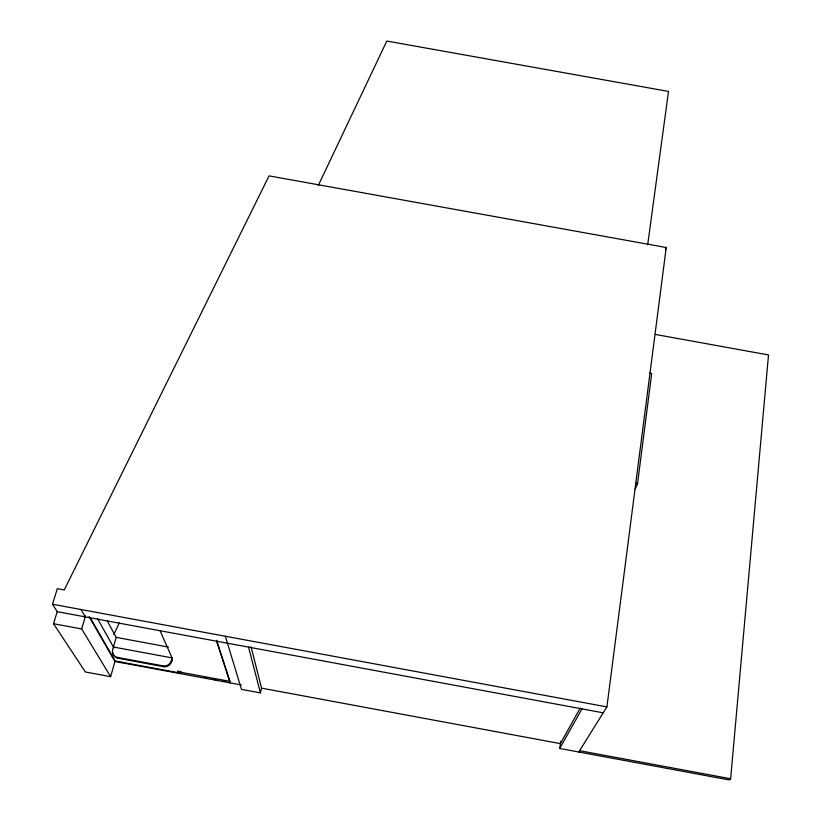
<?xml version="1.0" encoding="UTF-8"?>
<svg xmlns="http://www.w3.org/2000/svg" width="821" height="821" viewBox="0 0 821 821"><rect width="100%" height="100%" fill="white"/><g stroke="black" fill="none" stroke-linecap="round" stroke-linejoin="round"><path stroke-width="1.23" d="M560.743 741.219L559.717 748.465L729.243 779.95L730.639 778.749L768.507 354.949L655.374 334.445M635.218 488.947L637.517 483.805L651.669 373.688L649.668 372.57M578.774 752.005L606.904 706.912L666.221 247.511L269.072 175.868L64.254 589.96L57.296 588.667L52.493 604.235L57.224 611.676L603.219 712.823M647.677 244.812L668.51 91.418L386.804 41.05L318.24 185.587M225.344 636.244L241.477 689.373L260.421 692.893L261.54 688.142L251.052 646.774M177.88 671.147L178.444 673.282L177.88 671.147L181.041 671.732M112.949 653.126A6.958 6.342 -36 0 0 117.834 658.226L163.461 666.703A6.917 6.394 -36.5 0 0 171.702 661.428L172.42 658.74L159.982 630.507M171.702 661.428L172.041 657.888L113.431 647.02M121.816 662.763L121.96 662.229M57.183 611.809L53.529 623.734L85.374 671.978L110.64 676.668L115.084 660.956L89.92 617.187M107.11 620.686L116.182 637.373L112.662 649.698A6.979 6.352 -35.9 0 0 117.352 657.375L117.834 658.226M110.64 676.668L81.669 628.948L85.548 615.863M665.431 249.738L666.221 247.511M113.914 634.366L119.353 622.841M580.221 708.01L560.394 743.631L261.54 688.142M559.717 748.465L581.966 708.882M52.493 604.235L606.904 706.912M53.529 623.734L81.669 628.948M116.182 637.373L168.397 647.061M117.352 657.375L163.071 665.862A6.927 6.404 -36.4 0 0 171.332 660.577M177.746 671.681L229.664 681.317M115.084 660.956L181.462 673.282M205.26 677.694L207.764 678.167M214.035 679.326L216.539 679.788M222.799 680.958L225.303 681.42M241.261 684.94L114.94 661.49L89.12 616.674M579.595 750.702L730.639 778.749M635.423 482.758L637.517 483.805M80.951 609.51L85.251 616.869M97.494 618.593L113.924 647.892M163.071 665.862L163.461 666.703M216.467 640.862L230.178 682.887M216.611 640.277L229.921 681.143M248.547 647.112L260.421 692.893"/></g></svg>
